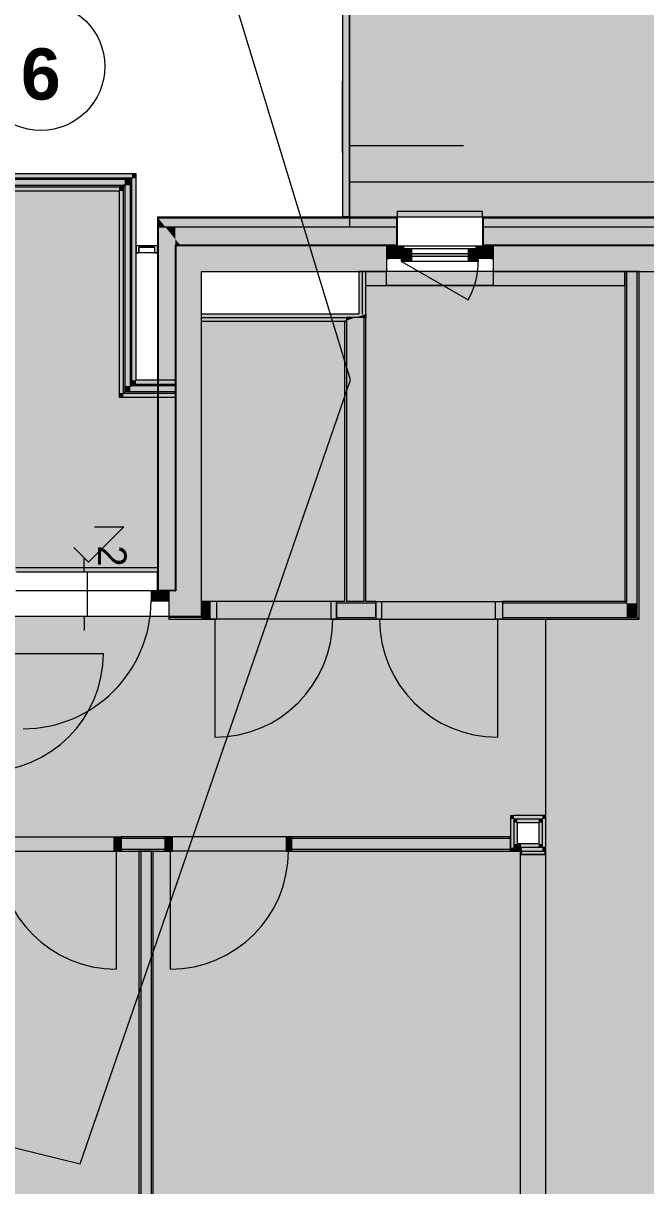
# Model space of a CAD drawing. Header units: metres. Extents: x -3.9 to 83, y -38 to 6.2.
# Drawn here: x 43.21 to 47.59, y -30.65 to -22.48 of the extents above; entities that cross this region are included whole.
import ezdxf

# ---------------------------------------------------------------- set-up
doc = ezdxf.new("R2010")
doc.units = ezdxf.units.M
doc.header["$MEASUREMENT"] = 0
doc.set_wipeout_variables(frame=1)
for name, pattern in [('Dampfsperre', [0.003, 0.0015, -0.0015]), ('Schnittlinie', [0.006, 0.003, -0.0015, 0, -0.0015]), ('Untersicht', [0.001, 0.0005, -0.0005]), ('Untersicht 1_1', [0.075, 0.025, -0.05]), ('Wipeout_Contour', [1, 0, -1])]:
    doc.linetypes.add(name, pattern=pattern)
for name, color, linetype in [('0._Erdgeschoß PP Icon_1_0', 7, 'Continuous'), ('0._Erdgeschoß PP Icon_1_110 Wand Aussen', 7, 'Continuous'), ('0._Erdgeschoß PP Icon_1_120 Wand Innen tragend', 7, 'Continuous'), ('0._Erdgeschoß PP Icon_1_130 Wand Innen', 7, 'Continuous'), ('0._Erdgeschoß PP Icon_1_135 Wand Vorsatzschale', 7, 'Continuous'), ('0._Erdgeschoß PP Icon_1_140 Geländer transparent', 7, 'Continuous'), ('0._Erdgeschoß PP Icon_1_165 Fassadengestaltung Bänder', 7, 'Continuous'), ('0._Erdgeschoß PP Icon_1_170 Schachtwände', 7, 'Continuous'), ('0._Erdgeschoß PP Icon_1_710 Gelände', 7, 'Continuous'), ('0._Erdgeschoß PP Icon_1_717 Außen Ausstattung', 7, 'Continuous'), ('0._Erdgeschoß PP Icon_1_810 Raum', 7, 'Continuous'), ('0._Erdgeschoß PP Icon_1_815 Raumbegrenzung', 7, 'Continuous'), ('0._Erdgeschoß PP Icon_1_905 VP Beschriftung Übersicht.Übersicht', 7, 'Continuous')]:
    doc.layers.add(name, color=color, linetype=linetype)
doc.styles.add('ERSTELLTER_STIL_11', font='arial.ttf')
doc.styles.add('ERSTELLTER_STIL_2', font='')
doc.styles.get('ERSTELLTER_STIL_2').set_extended_font_data('Eurostile')

msp = doc.modelspace()

# ---------------------------------------------------------------- wipeouts: each hides what was drawn before it
at = {"color": 254, "linetype": 'Wipeout_Contour', "lineweight": 0, "ltscale": 193.488375}
msp.add_wipeout([(28.2051, 3.5109), (28.2051, -37.8391), (52.5858, -37.8391), (52.5858, 3.5109)], dxfattribs=at).dxf.layer = '0._Erdgeschoß PP Icon_1_0'

# ---------------------------------------------------------------- next in the draw order: hatches: boundary and pattern name
at = {"layer": '0._Erdgeschoß PP Icon_1_110 Wand Aussen', "linetype": 'Continuous', "lineweight": 0, "true_color": 0x000000}
for points in [[(43.9734, -23.5404), (42.6634, -23.5404), (42.6634, -23.5704), (43.9734, -23.5704)], [(43.9234, -23.5804), (42.6634, -23.5804), (42.6634, -23.6204), (43.9234, -23.6204)], [(43.9234, -23.6204), (43.9634, -23.5804), (43.9234, -23.5804)], [(43.9234, -23.6204), (43.9634, -23.6204), (43.9634, -23.5804)], [(43.9734, -23.5704), (44.0034, -23.5404), (43.9734, -23.5404)], [(43.9734, -23.5704), (44.0034, -23.5704), (44.0034, -23.5404)], [(43.9734, -23.5704), (43.9734, -24.9904), (44.0034, -24.9904), (44.0034, -23.5704)], [(43.8834, -23.6304), (42.6634, -23.6304), (42.6634, -23.6604), (43.8834, -23.6604)], [(43.8834, -23.6604), (43.9134, -23.6304), (43.8834, -23.6304)], [(43.8834, -23.6604), (43.9134, -23.6604), (43.9134, -23.6304)], [(43.8834, -25.0804), (43.9134, -25.0804), (43.9134, -23.6604), (43.8834, -23.6604)], [(43.9234, -25.0304), (43.9634, -25.0304), (43.9634, -23.6204), (43.9234, -23.6204)], [(44.1534, -23.8504), (44.1575, -23.8504), (44.1534, -23.8454)], [(45.6184, -23.8454), (44.1534, -23.8454), (44.1575, -23.8504), (45.6184, -23.8504)], [(44.1584, -23.9154), (44.1584, -23.8515), (44.1534, -23.8504), (44.1534, -23.9154)], [(45.6184, -23.8504), (44.1575, -23.8504), (44.2105, -23.9154), (45.6184, -23.9154)], [(44.2105, -23.9154), (44.1584, -23.8515), (44.1584, -23.9154)], [(45.6184, -23.8504), (45.8334, -23.8504), (45.8334, -23.8454), (45.6184, -23.8454)], [(45.6184, -23.8504), (45.6184, -23.9154), (45.8334, -23.9154), (45.8334, -23.8504)], [(45.8334, -23.8454), (45.8334, -24.0454), (45.8384, -24.0454), (45.8384, -23.8454)], [(46.4434, -23.8454), (46.4384, -23.8454), (46.4384, -24.0454), (46.4434, -24.0454)], [(46.4434, -23.8454), (46.4434, -23.8504), (48.4334, -23.8504), (48.4334, -23.8454)], [(46.4434, -23.8504), (46.4434, -23.9154), (48.4334, -23.9154), (48.4334, -23.8504)], [(44.1584, -26.3404), (44.1584, -23.9154), (44.1534, -23.9154), (44.1534, -26.3404)], [(44.2784, -24.0404), (44.2784, -23.9986), (44.2105, -23.9154), (44.1584, -23.9154), (44.1584, -24.0404)], [(44.2784, -23.9154), (44.2105, -23.9154), (44.2784, -23.9986)], [(44.2784, -23.9986), (44.3125, -24.0404), (45.6184, -24.0404), (45.6184, -23.9154), (44.2784, -23.9154)], [(45.6184, -23.9154), (45.6184, -24.0404), (45.8334, -24.0404), (45.8334, -23.9154)], [(46.4434, -23.9154), (46.4434, -24.0404), (48.4334, -24.0404), (48.4334, -23.9154)], [(44.2834, -24.0404), (44.2834, -24.0047), (44.2784, -23.9986), (44.2784, -24.0404)], [(44.3125, -24.0404), (44.2834, -24.0047), (44.2834, -24.0404)], [(44.2784, -26.3454), (44.2784, -24.0404), (44.1584, -24.0404), (44.1584, -26.3454)], [(44.2834, -24.0454), (44.2834, -24.0404), (44.2784, -24.0404), (44.2784, -24.0454)], [(44.2834, -26.4654), (44.2834, -24.0454), (44.2784, -24.0454), (44.2784, -26.4654)], [(44.3166, -24.0454), (44.3125, -24.0404), (44.2834, -24.0404), (44.2834, -24.0454)], [(44.2834, -24.0454), (44.2834, -24.2254), (44.4634, -24.2254), (44.3166, -24.0454)], [(45.6184, -24.0404), (44.3125, -24.0404), (44.3166, -24.0454), (45.6184, -24.0454)], [(44.3166, -24.0454), (44.4634, -24.2254), (44.4634, -24.0454)], [(44.4634, -24.2254), (45.6184, -24.2254), (45.6184, -24.0454), (44.4634, -24.0454)], [(45.6184, -24.0454), (45.8334, -24.0454), (45.8334, -24.0404), (45.6184, -24.0404)], [(45.6184, -24.2254), (45.7634, -24.2254), (45.7634, -24.1354), (45.7634, -24.0454), (45.6184, -24.0454)], [(45.7834, -24.0454), (45.7634, -24.0454), (45.7634, -24.1354), (45.7834, -24.1354)], [(46.4434, -24.0454), (48.4334, -24.0454), (48.4334, -24.0404), (46.4434, -24.0404)], [(46.4934, -24.1354), (46.5134, -24.1354), (46.5134, -24.0454), (46.4934, -24.0454)], [(46.5134, -24.0454), (46.5134, -24.1354), (46.5134, -24.2254), (48.3634, -24.2254), (48.3634, -24.1354), (48.3634, -24.0454)], [(44.4634, -26.4704), (44.4634, -24.2254), (44.2834, -24.2254), (44.2834, -26.4704)], [(44.0034, -24.9904), (43.9734, -25.0204), (44.0034, -25.0204)], [(44.0034, -24.9904), (43.9734, -24.9904), (43.9734, -25.0204)], [(44.0034, -25.0204), (44.2834, -25.0204), (44.2834, -24.9904), (44.0034, -24.9904)], [(43.9134, -25.0804), (43.8834, -25.1104), (43.9134, -25.1104)], [(43.9134, -25.0804), (43.8834, -25.0804), (43.8834, -25.1104)], [(43.9134, -25.1104), (44.2834, -25.1104), (44.2834, -25.0804), (43.9134, -25.0804)], [(43.9634, -25.0304), (43.9234, -25.0704), (43.9634, -25.0704)], [(43.9634, -25.0304), (43.9234, -25.0304), (43.9234, -25.0704)], [(43.9634, -25.0704), (44.2834, -25.0704), (44.2834, -25.0304), (43.9634, -25.0304)], [(44.1584, -26.3404), (44.1534, -26.3404), (44.1584, -26.3454)], [(44.1584, -26.3404), (44.1534, -26.3404), (44.1534, -26.4704), (44.1584, -26.4704), (44.1584, -26.3454)], [(44.1584, -26.3454), (44.1584, -26.4654), (44.2784, -26.4654)], [(44.2784, -26.3454), (44.1584, -26.3454), (44.2784, -26.4654)], [(44.1584, -26.4654), (44.1584, -26.4704), (44.2334, -26.4704), (44.2784, -26.4704), (44.2784, -26.4654)], [(44.1834, -26.5404), (44.2334, -26.5404), (44.2334, -26.4704), (44.1834, -26.4704)], [(44.2334, -26.5404), (44.2334, -26.6504), (44.2834, -26.6504), (44.2834, -26.4704), (44.2334, -26.4704)], [(44.2784, -26.4654), (44.2784, -26.4704), (44.2834, -26.4704)], [(44.2834, -26.4654), (44.2784, -26.4654), (44.2834, -26.4704)], [(44.2834, -26.4704), (44.2834, -26.6504), (44.4634, -26.6504)], [(44.4634, -26.4704), (44.2834, -26.4704), (44.4634, -26.6504)]]:
    msp.add_hatch(color=18, dxfattribs=at).paths.add_polyline_path(points)
at = {"layer": '0._Erdgeschoß PP Icon_1_110 Wand Aussen', "linetype": 'Continuous', "lineweight": 0, "true_color": 0xffffff}
for points in [[(43.9634, -23.5704), (42.6634, -23.5704), (42.6634, -23.5804), (43.9634, -23.5804)], [(43.9634, -23.5804), (43.9734, -23.5704), (43.9634, -23.5704)], [(43.9634, -23.5804), (43.9734, -23.5804), (43.9734, -23.5704)], [(43.9634, -23.5804), (43.9634, -25.0204), (43.9734, -25.0204), (43.9734, -23.5804)], [(43.9134, -23.6204), (42.6634, -23.6204), (42.6634, -23.6304), (43.9134, -23.6304)], [(43.9134, -23.6304), (43.9234, -23.6204), (43.9134, -23.6204)], [(43.9134, -23.6304), (43.9234, -23.6304), (43.9234, -23.6204)], [(43.9134, -25.0704), (43.9234, -25.0704), (43.9234, -23.6304), (43.9134, -23.6304)], [(45.7834, -24.0454), (45.7834, -24.1354), (45.8684, -24.1354), (45.8684, -24.0654), (45.8834, -24.0654), (45.8834, -24.0454)], [(45.9384, -24.0654), (45.8684, -24.0654), (45.8684, -24.1554), (45.9384, -24.1554)], [(46.3384, -24.1204), (46.3384, -24.1004), (45.9384, -24.1004), (45.9384, -24.1204)], [(46.4084, -24.0654), (46.3384, -24.0654), (46.3384, -24.1554), (46.4084, -24.1554)], [(46.4934, -24.1354), (46.4934, -24.0454), (46.3934, -24.0454), (46.3934, -24.0654), (46.4084, -24.0654), (46.4084, -24.1354)], [(43.9234, -25.0704), (43.9134, -25.0804), (43.9234, -25.0804)], [(43.9234, -25.0704), (43.9134, -25.0704), (43.9134, -25.0804)], [(43.9234, -25.0804), (44.2834, -25.0804), (44.2834, -25.0704), (43.9234, -25.0704)], [(43.9734, -25.0204), (43.9634, -25.0304), (43.9734, -25.0304)], [(43.9734, -25.0204), (43.9634, -25.0204), (43.9634, -25.0304)], [(43.9734, -25.0304), (44.2834, -25.0304), (44.2834, -25.0204), (43.9734, -25.0204)], [(44.1834, -26.4704), (44.1084, -26.4704), (44.1084, -26.5404), (44.1834, -26.5404)]]:
    msp.add_hatch(color=7, dxfattribs=at).paths.add_polyline_path(points)
at = {"layer": '0._Erdgeschoß PP Icon_1_120 Wand Innen tragend', "linetype": 'Continuous', "lineweight": 0, "true_color": 0x000000}
msp.add_hatch(color=18, dxfattribs=at).paths.add_polyline_path([(46.8834, -32.3504), (46.8834, -28.3254), (46.7034, -28.3254), (46.7034, -32.3504)])
at = {"layer": '0._Erdgeschoß PP Icon_1_130 Wand Innen', "linetype": 'Continuous', "lineweight": 0, "true_color": 0x000000}
for points in [[(47.4509, -26.5454), (47.4509, -24.2254), (47.4384, -24.2254), (47.4384, -26.5454)], [(47.5259, -26.5579), (47.5259, -24.2254), (47.4509, -24.2254), (47.4509, -26.5579)], [(47.5384, -26.6579), (47.5384, -24.2254), (47.5259, -24.2254), (47.5259, -26.6547), (47.5284, -26.6579)], [(45.4684, -24.5754), (45.4684, -26.5454), (45.4809, -26.5454), (45.4809, -24.5754)], [(45.4809, -24.5712), (45.5434, -24.5504), (45.4809, -24.5504)], [(45.5434, -24.5504), (45.4809, -24.5712), (45.4809, -26.5454), (45.6059, -26.5454), (45.6059, -24.5504)], [(45.6059, -24.5504), (45.6059, -26.5454), (45.6184, -26.5454), (45.6184, -24.5504)], [(44.4634, -26.5454), (44.4634, -26.5579), (44.5209, -26.5579), (44.5209, -26.5454)], [(44.4634, -26.5579), (44.4634, -26.6579), (44.5209, -26.6579), (44.5209, -26.5579)], [(45.4109, -26.5454), (45.4109, -26.5579), (45.6884, -26.5579), (45.6884, -26.5454)], [(45.4109, -26.6579), (45.6884, -26.6579), (45.6884, -26.5579), (45.4109, -26.5579)], [(46.5784, -26.5579), (47.4384, -26.5579), (47.4384, -26.5454), (46.5784, -26.5454)], [(46.5784, -26.6579), (47.4509, -26.6579), (47.4509, -26.561), (47.4484, -26.5579), (46.5784, -26.5579)], [(47.4384, -26.5454), (47.4484, -26.5579), (47.4509, -26.5579), (47.4509, -26.5454)], [(47.4484, -26.5579), (47.4384, -26.5454), (47.4384, -26.5579)], [(47.4509, -26.5579), (47.4509, -26.561), (47.5259, -26.6547), (47.5259, -26.5579)], [(47.5259, -26.6547), (47.4509, -26.561), (47.4509, -26.6579), (47.5259, -26.6579)], [(44.2334, -26.6704), (44.4634, -26.6704), (44.4634, -26.6579), (44.2334, -26.6579)], [(44.4634, -26.6579), (44.4634, -26.6704), (44.5209, -26.6704), (44.5209, -26.6579)], [(45.4109, -26.6579), (45.4109, -26.6704), (45.6884, -26.6704), (45.6884, -26.6579)], [(46.5784, -26.6579), (46.5784, -26.6704), (47.5259, -26.6704), (47.5259, -26.6579)], [(47.5284, -26.6579), (47.5259, -26.6704), (47.5384, -26.6704)], [(47.5384, -26.6579), (47.5284, -26.6579), (47.5384, -26.6704)], [(43.8984, -28.2129), (44.2084, -28.2129), (44.2084, -28.2004), (43.8984, -28.2004)], [(43.8984, -28.2129), (43.8984, -28.2879), (44.2084, -28.2879), (44.2084, -28.2129)], [(45.0984, -28.2004), (45.0984, -28.2129), (46.6334, -28.2129), (46.6334, -28.2004)], [(45.0984, -28.2879), (46.6334, -28.2879), (46.6334, -28.2129), (45.0984, -28.2129)], [(43.8984, -28.2879), (43.8984, -28.3004), (44.2084, -28.3004), (44.2084, -28.2879)], [(44.0234, -28.3004), (44.0234, -32.3504), (44.0359, -32.3504), (44.0359, -28.3004)], [(44.1109, -32.3504), (44.1109, -28.3004), (44.0359, -28.3004), (44.0359, -32.3504)], [(44.1234, -32.3504), (44.1234, -28.3004), (44.1109, -28.3004), (44.1109, -32.3504)], [(45.0984, -28.2879), (45.0984, -28.3004), (46.6334, -28.3004), (46.6334, -28.2879)]]:
    msp.add_hatch(color=18, dxfattribs=at).paths.add_polyline_path(points)
at = {"layer": '0._Erdgeschoß PP Icon_1_130 Wand Innen', "linetype": 'Continuous', "lineweight": 13, "true_color": 0xf9f8f6}
for points in [[(44.5209, -26.5454), (44.5209, -26.6704), (45.4109, -26.6704), (45.4109, -26.5454)], [(46.5784, -26.5454), (45.6884, -26.5454), (45.6884, -26.6704), (46.5784, -26.6704)], [(43.8984, -28.3004), (43.8984, -28.2004), (43.0084, -28.2004), (43.0084, -28.3004)], [(44.2084, -28.3004), (45.0984, -28.3004), (45.0984, -28.2004), (44.2084, -28.2004)]]:
    msp.add_hatch(color=7, dxfattribs=at).paths.add_polyline_path(points)
at = {"layer": '0._Erdgeschoß PP Icon_1_130 Wand Innen', "linetype": 'Continuous', "lineweight": 0, "true_color": 0xffffff}
for points in [[(44.5209, -26.6704), (44.5709, -26.6704), (44.5709, -26.5454), (44.5209, -26.5454)], [(45.4109, -26.5454), (45.3709, -26.5454), (45.3709, -26.6704), (45.4109, -26.6704)], [(45.6884, -26.5454), (45.6884, -26.6704), (45.7284, -26.6704), (45.7284, -26.5454)], [(46.5784, -26.6704), (46.5784, -26.5454), (46.5284, -26.5454), (46.5284, -26.6704)], [(44.4634, -26.6504), (44.2334, -26.6504), (44.2334, -26.6579), (44.4634, -26.6579)], [(43.8984, -28.3004), (43.8984, -28.2004), (43.8484, -28.2004), (43.8484, -28.3004)], [(44.2084, -28.3004), (44.2584, -28.3004), (44.2584, -28.2004), (44.2084, -28.2004)], [(45.0984, -28.2004), (45.0584, -28.2004), (45.0584, -28.3004), (45.0984, -28.3004)]]:
    msp.add_hatch(color=7, dxfattribs=at).paths.add_polyline_path(points)
at = {"layer": '0._Erdgeschoß PP Icon_1_135 Wand Vorsatzschale', "linetype": 'Continuous', "lineweight": 0, "true_color": 0x000000}
for points in [[(46.5134, -24.2254), (45.6184, -24.2254), (45.6184, -24.2629), (46.5134, -24.2629)], [(45.6184, -24.3129), (46.5134, -24.3129), (46.5134, -24.2629), (45.6184, -24.2629)], [(47.4384, -24.2254), (46.5134, -24.2254), (46.5134, -24.2629), (47.4384, -24.2629)], [(46.5134, -24.3129), (47.4384, -24.3129), (47.4384, -24.2629), (46.5134, -24.2629)], [(45.6184, -24.3254), (46.5134, -24.3254), (46.5134, -24.3129), (45.6184, -24.3129)], [(46.5134, -24.3254), (47.4384, -24.3254), (47.4384, -24.3129), (46.5134, -24.3129)]]:
    msp.add_hatch(color=18, dxfattribs=at).paths.add_polyline_path(points)
at = {"layer": '0._Erdgeschoß PP Icon_1_140 Geländer transparent', "linetype": 'Continuous', "lineweight": 0, "true_color": 0x000000}
msp.add_hatch(color=18, dxfattribs=at).paths.add_polyline_path([(45.4534, -21.8454), (45.4534, -23.8404), (45.5034, -23.8404), (45.5034, -21.8454)])
at = {"layer": '0._Erdgeschoß PP Icon_1_170 Schachtwände', "linetype": 'Continuous', "lineweight": 0, "true_color": 0x000000}
for points in [[(45.5934, -24.5254), (45.5934, -24.2254), (45.5684, -24.2254), (45.5684, -24.5254)], [(45.6184, -24.5254), (45.6184, -24.2254), (45.5934, -24.2254), (45.5934, -24.5254)], [(44.4634, -24.5504), (45.5434, -24.5504), (45.6184, -24.5254), (44.4634, -24.5254)], [(45.4809, -24.5504), (44.4634, -24.5504), (44.4634, -24.5754), (45.4684, -24.5754), (45.4809, -24.5712)], [(45.4809, -24.5712), (45.4684, -24.5754), (45.4809, -24.5754)], [(45.6059, -24.5504), (45.6059, -24.5295), (45.5434, -24.5504)], [(45.6059, -24.5295), (45.6059, -24.5504), (45.6184, -24.5504), (45.6184, -24.5254)], [(46.6584, -28.0504), (46.6334, -28.0504), (46.6584, -28.0754)], [(46.6584, -28.0754), (46.6334, -28.0504), (46.6334, -28.0754)], [(46.6334, -28.0754), (46.6334, -28.2754), (46.6584, -28.2754), (46.6584, -28.0754)], [(46.6584, -28.0754), (46.8584, -28.0754), (46.8584, -28.0504), (46.6584, -28.0504)], [(46.6834, -28.0754), (46.6584, -28.0754), (46.6834, -28.1004)], [(46.6834, -28.1004), (46.6584, -28.0754), (46.6584, -28.1004)], [(46.6834, -28.2504), (46.6834, -28.1004), (46.6584, -28.1004), (46.6584, -28.2504)], [(46.6834, -28.1004), (46.8334, -28.1004), (46.8334, -28.0754), (46.6834, -28.0754)], [(46.8334, -28.1004), (46.8584, -28.0754), (46.8334, -28.0754)], [(46.8334, -28.1004), (46.8584, -28.1004), (46.8584, -28.0754)], [(46.8334, -28.1004), (46.8334, -28.2504), (46.8584, -28.2504), (46.8584, -28.1004)], [(46.8584, -28.0504), (46.8584, -28.0754), (46.8834, -28.0504)], [(46.8584, -28.0754), (46.8834, -28.0754), (46.8834, -28.0504)], [(46.8584, -28.0754), (46.8584, -28.2754), (46.8834, -28.2754), (46.8834, -28.0754)], [(46.6834, -28.2504), (46.6584, -28.2754), (46.6834, -28.2754)], [(46.6584, -28.2504), (46.6584, -28.2754), (46.6834, -28.2504)], [(46.6834, -28.2754), (46.7034, -28.2754), (46.7034, -28.2504), (46.6834, -28.2504)], [(46.8334, -28.2504), (46.7034, -28.2504), (46.7034, -28.2754), (46.8334, -28.2754)], [(46.8334, -28.2504), (46.8334, -28.2754), (46.8584, -28.2754)], [(46.8334, -28.2504), (46.8584, -28.2754), (46.8584, -28.2504)], [(46.6584, -28.2754), (46.6334, -28.3004), (46.6584, -28.3004)], [(46.6584, -28.2754), (46.6334, -28.2754), (46.6334, -28.3004)], [(46.6584, -28.3004), (46.7034, -28.3004), (46.7034, -28.2754), (46.6584, -28.2754)], [(46.8584, -28.2754), (46.7034, -28.2754), (46.7034, -28.3004), (46.8584, -28.3004)], [(46.7084, -28.3004), (46.8784, -28.3004), (46.8784, -28.2754), (46.7084, -28.2754)], [(46.7084, -28.3254), (46.8784, -28.3254), (46.8784, -28.3004), (46.7084, -28.3004)], [(46.8584, -28.2754), (46.8584, -28.3004), (46.8834, -28.3004)], [(46.8834, -28.2754), (46.8584, -28.2754), (46.8834, -28.3004)]]:
    msp.add_hatch(color=18, dxfattribs=at).paths.add_polyline_path(points)
at = {"layer": '0._Erdgeschoß PP Icon_1_810 Raum', "linetype": 'Continuous', "lineweight": 0, "true_color": 0x6c6c64}
msp.add_hatch(color=251, dxfattribs=at).paths.add_polyline_path([(47.3284, -17.6204), (46.9484, -17.6204), (46.9484, -19.1904), (45.5034, -19.1904), (45.5034, -23.8454), (50.6614, -23.8454), (50.6897, -17.2254), (47.3284, -17.2254)])
at = {"layer": '0._Erdgeschoß PP Icon_1_810 Raum', "linetype": 'Continuous', "lineweight": 0, "true_color": 0x191919}
msp.add_hatch(color=250, dxfattribs=at).paths.add_polyline_path([(44.1534, -26.3404), (44.1534, -25.1104), (43.8834, -25.1104), (43.8834, -23.6604), (42.6634, -23.6604), (42.6634, -25.0704), (42.1634, -25.0704), (42.1634, -24.9104), (39.1134, -24.9104), (39.1134, -25.0704), (38.6134, -25.0704), (38.6134, -23.6604), (37.2534, -23.6604), (37.2534, -23.8454), (37.2534, -26.3404), (39.6934, -26.3404), (39.8734, -26.3404), (39.8734, -26.4304), (41.4934, -26.4304), (41.4934, -26.3404), (41.6734, -26.3404), (41.8534, -26.3404), (41.8534, -26.1804), (42.7634, -26.1804), (42.7634, -26.3404)])
at = {"layer": '0._Erdgeschoß PP Icon_1_810 Raum', "linetype": 'Continuous', "lineweight": 13, "true_color": 0xf9f8f6}
for points in [[(50.3649, -32.3504), (50.3997, -24.2254), (47.5384, -24.2254), (47.5384, -26.6654), (46.8834, -26.6654), (46.8834, -28.0504), (46.8834, -28.2504), (46.8834, -32.3504)], [(45.6184, -24.5254), (45.6184, -26.5454), (47.4384, -26.5454), (47.4384, -24.3254), (46.5134, -24.3254), (45.6184, -24.3254)], [(45.4684, -26.5454), (45.4684, -24.5754), (44.4634, -24.5754), (44.4634, -26.5454)], [(42.9234, -26.8504), (42.9234, -28.2004), (46.6334, -28.2004), (46.6334, -28.0504), (46.8834, -28.0504), (46.8834, -26.6704), (44.4634, -26.6704), (44.2384, -26.6704), (44.2384, -26.6504), (43.0984, -26.6504), (43.0984, -26.6704), (42.9234, -26.6704)], [(41.4234, -28.6204), (41.4234, -33.2504), (44.0234, -33.2504), (44.0234, -32.3504), (44.0234, -28.3004), (42.9434, -28.3004), (42.9434, -28.6004), (42.9434, -28.6204)], [(44.1234, -28.3004), (44.1234, -32.3504), (46.7034, -32.3504), (46.7034, -28.3004), (46.6834, -28.3004)]]:
    msp.add_hatch(color=7, dxfattribs=at).paths.add_polyline_path(points)
at = {"layer": '0._Erdgeschoß PP Icon_1_905 VP Beschriftung Übersicht.Übersicht', "linetype": 'Continuous', "lineweight": 0, "true_color": 0xbebebe}
msp.add_hatch(color=9, dxfattribs=at).paths.add_polyline_path([(45.5034, -19.1404), (45.4534, -19.1404), (45.4534, -23.8454), (45.5034, -23.8454), (45.5034, -19.178), (46.8984, -19.178), (46.8984, -19.1404)])
at = {"layer": '0._Erdgeschoß PP Icon_1_905 VP Beschriftung Übersicht.Übersicht', "linetype": 'Continuous', "lineweight": 13}
msp.add_hatch(color=8, dxfattribs=at).paths.add_polyline_path([(45.5034, -23.5954), (45.5034, -23.8454), (50.2829, -23.8454), (50.2829, -23.5954)])
at = {"layer": '0._Erdgeschoß PP Icon_1_905 VP Beschriftung Übersicht.Übersicht', "linetype": 'Continuous', "lineweight": 0, "true_color": 0x000000}
msp.add_hatch(color=18, dxfattribs=at).paths.add_polyline_path([(43.9181, -26.0204), (43.4181, -26.0204), (43.6681, -26.2704)])

# ---------------------------------------------------------------- next in the draw order: linework, layer by layer
at = {"layer": '0._Erdgeschoß PP Icon_1_110 Wand Aussen', "color": 7, "linetype": 'Continuous', "lineweight": 18, "ltscale": 1000}
for p, q in [((43.9634, -23.5704), (42.6634, -23.5704)), ((43.9234, -23.5804), (42.6634, -23.5804)), ((43.9634, -23.5804), (43.9234, -23.5804)), ((43.9634, -23.5804), (43.9234, -23.5804)), ((43.9734, -23.5704), (43.9634, -23.5704)), ((43.9734, -23.5704), (43.9634, -23.5704)), ((43.9634, -23.6204), (43.9634, -23.5804)), ((43.9734, -23.5804), (43.9734, -23.5704)), ((43.9734, -25.0204), (43.9734, -23.5804)), ((42.6634, -23.6204), (43.9134, -23.6204)), ((42.6634, -23.6304), (43.8834, -23.6304)), ((43.9134, -23.6304), (43.8834, -23.6304)), ((43.9134, -23.6304), (43.8834, -23.6304)), ((43.9234, -23.6204), (43.9134, -23.6204)), ((43.9234, -23.6204), (43.9134, -23.6204)), ((43.9134, -23.6304), (43.9134, -25.0704)), ((43.9234, -23.6204), (43.9234, -25.0304)), ((43.9634, -25.0304), (43.9634, -23.6204)), ((44.3166, -24.0454), (44.2834, -24.0454)), ((44.2834, -24.0454), (44.2834, -24.2254)), ((44.3166, -24.0454), (44.2834, -24.0454)), ((44.4634, -24.0454), (44.3166, -24.0454)), ((44.4634, -24.0454), (44.3166, -24.0454)), ((45.6184, -24.0454), (44.4634, -24.0454)), ((45.7634, -24.0454), (45.6184, -24.0454)), ((45.7634, -24.0454), (45.7634, -24.1354)), ((45.7634, -24.0454), (45.7634, -24.1354)), ((45.7634, -24.0454), (45.7634, -24.1354)), ((46.5134, -24.0454), (46.4434, -24.0454)), ((46.5134, -24.0454), (46.4434, -24.0454)), ((46.5134, -24.0454), (46.4434, -24.0454)), ((48.3634, -24.0454), (46.5134, -24.0454)), ((46.5134, -24.0454), (46.5134, -24.1354)), ((46.5134, -24.0454), (46.5134, -24.1354)), ((46.5134, -24.0454), (46.5134, -24.1354)), ((45.7634, -24.1354), (45.7634, -24.2254)), ((45.7634, -24.1354), (45.7634, -24.2254)), ((46.5134, -24.1354), (46.5134, -24.2254)), ((46.5134, -24.1354), (46.5134, -24.2254)), ((44.2834, -24.2254), (44.2834, -26.4704)), ((43.9134, -25.0704), (43.9134, -25.0804)), ((43.9134, -25.0804), (43.9234, -25.0804)), ((43.9134, -25.0804), (43.9234, -25.0804)), ((43.9234, -25.0304), (43.9234, -25.0704)), ((43.9234, -25.0704), (43.9634, -25.0704)), ((43.9234, -25.0704), (43.9634, -25.0704)), ((43.9234, -25.0804), (44.2834, -25.0804)), ((43.9634, -25.0304), (43.9734, -25.0304)), ((43.9634, -25.0304), (43.9734, -25.0304)), ((43.9634, -25.0704), (44.2834, -25.0704)), ((43.9734, -25.0204), (44.0034, -25.0204)), ((43.9734, -25.0204), (44.0034, -25.0204)), ((44.2834, -25.0304), (43.9734, -25.0304)), ((44.2834, -25.0204), (44.0034, -25.0204)), ((44.1584, -26.4704), (43.1584, -26.4704)), ((44.2784, -26.4704), (44.2334, -26.4704)), ((44.2334, -26.4704), (44.2334, -26.5404)), ((44.2334, -26.4704), (44.2334, -26.5404)), ((44.2334, -26.4704), (44.2334, -26.5404)), ((44.2784, -26.4704), (44.2834, -26.4704)), ((44.2784, -26.4704), (44.2834, -26.4704)), ((44.2334, -26.5404), (44.2334, -26.6504)), ((44.2334, -26.5404), (44.2334, -26.6504))]:
    msp.add_line(p, q, dxfattribs=at)
at = {"layer": '0._Erdgeschoß PP Icon_1_110 Wand Aussen', "color": 7, "linetype": 'Continuous', "lineweight": 13, "ltscale": 1000}
for p, q in [((44.1575, -23.8504), (44.1534, -23.8504)), ((45.6184, -23.8504), (44.1575, -23.8504)), ((45.8334, -23.8504), (45.6184, -23.8504)), ((45.8334, -23.8454), (45.8384, -23.8454)), ((45.8334, -23.8504), (45.8334, -24.0454)), ((46.4384, -23.8054), (45.8384, -23.8054)), ((45.8384, -23.8054), (45.8384, -23.8454)), ((45.8384, -23.8454), (45.8384, -23.8504)), ((45.8384, -23.8454), (45.8384, -23.8504)), ((45.8384, -23.8504), (45.8384, -23.9154)), ((45.8384, -23.8504), (45.8384, -23.9154)), ((46.4384, -23.8454), (46.4384, -23.8054)), ((46.4384, -23.8454), (46.4384, -23.8504)), ((46.4434, -23.8454), (46.4384, -23.8454)), ((46.4384, -23.8454), (46.4384, -23.8504)), ((46.4384, -23.8504), (46.4384, -23.9154)), ((46.4384, -23.8504), (46.4384, -23.9154)), ((48.4334, -23.8504), (46.4434, -23.8504)), ((46.4434, -23.8504), (46.4434, -24.0454)), ((44.1584, -23.9154), (44.1584, -24.0404)), ((44.1584, -23.9154), (44.1584, -24.0404)), ((45.8384, -23.9154), (45.8384, -24.0404)), ((45.8384, -23.9154), (45.8384, -24.0404)), ((46.4384, -23.9154), (46.4384, -24.0404)), ((46.4384, -23.9154), (46.4384, -24.0404)), ((44.1584, -24.0404), (44.1584, -26.3454)), ((44.2834, -24.0404), (44.2784, -24.0404)), ((44.2784, -24.0404), (44.2784, -24.0454)), ((44.2834, -24.0404), (44.2784, -24.0404)), ((44.2784, -24.0454), (44.2784, -26.4654)), ((44.3125, -24.0404), (44.2834, -24.0404)), ((45.6184, -24.0404), (44.3125, -24.0404)), ((45.8334, -24.0404), (45.6184, -24.0404)), ((45.8334, -24.0454), (45.7634, -24.0454)), ((45.8334, -24.0454), (45.7634, -24.0454)), ((45.8334, -24.0454), (45.7634, -24.0454)), ((45.7834, -24.0454), (45.8834, -24.0454)), ((45.7834, -24.1354), (45.7834, -24.0454)), ((45.8334, -24.0454), (45.8384, -24.0454)), ((45.8334, -24.0454), (45.8384, -24.0454)), ((45.8334, -24.0454), (45.8384, -24.0454)), ((45.8384, -24.0404), (45.8384, -24.0454)), ((45.8384, -24.0404), (45.8384, -24.0454)), ((45.8834, -24.0654), (45.8684, -24.0654)), ((45.8684, -24.0654), (45.8684, -24.1354)), ((45.8684, -24.1554), (45.8684, -24.0654)), ((45.8684, -24.0654), (45.9384, -24.0654)), ((45.8834, -24.0454), (46.3934, -24.0454)), ((45.8834, -24.0454), (45.8834, -24.0654)), ((45.9384, -24.0654), (46.3384, -24.0654)), ((45.9384, -24.0654), (45.9384, -24.1554)), ((45.9384, -24.1004), (46.3384, -24.1004)), ((46.3384, -24.1554), (46.3384, -24.0654)), ((46.3384, -24.0654), (46.4084, -24.0654)), ((46.3934, -24.0654), (46.3934, -24.0454)), ((46.3934, -24.0454), (46.4934, -24.0454)), ((46.4084, -24.0654), (46.3934, -24.0654)), ((46.4084, -24.1354), (46.4084, -24.0654)), ((46.4084, -24.0654), (46.4084, -24.1554)), ((46.4384, -24.0404), (46.4384, -24.0454)), ((46.4384, -24.0404), (46.4384, -24.0454)), ((46.4434, -24.0454), (46.4384, -24.0454)), ((46.4434, -24.0454), (46.4384, -24.0454)), ((46.4434, -24.0454), (46.4384, -24.0454)), ((48.4334, -24.0404), (46.4434, -24.0404)), ((46.4934, -24.0454), (46.4934, -24.1354)), ((45.8684, -24.1354), (45.7834, -24.1354)), ((45.9384, -24.1554), (45.8684, -24.1554)), ((46.3384, -24.1204), (45.9384, -24.1204)), ((46.3384, -24.1554), (45.9384, -24.1554)), ((46.4084, -24.1554), (46.3384, -24.1554)), ((46.4934, -24.1354), (46.4084, -24.1354)), ((45.7634, -24.3254), (45.7634, -24.2254)), ((46.5134, -24.2254), (46.5134, -24.3254)), ((46.5134, -24.3254), (45.7634, -24.3254)), ((44.1584, -26.3104), (43.1584, -26.3104)), ((43.6384, -26.3404), (43.6384, -26.2404)), ((44.1584, -26.3404), (44.1584, -26.3104)), ((43.6584, -26.3404), (43.6384, -26.3404)), ((43.6584, -26.3404), (43.6584, -26.6504)), ((44.1534, -26.4704), (44.1534, -26.3404)), ((44.1584, -26.3404), (44.1534, -26.3404)), ((44.1584, -26.3404), (44.1534, -26.3404)), ((44.1534, -26.4704), (44.1534, -26.3404)), ((44.1584, -26.3454), (44.1584, -26.4704)), ((44.1584, -26.4704), (44.1534, -26.4704)), ((44.1584, -26.4654), (44.2784, -26.4654)), ((44.1584, -26.4654), (44.2784, -26.4654)), ((44.1584, -26.4704), (44.2334, -26.4704)), ((44.1584, -26.4704), (44.2334, -26.4704)), ((44.1584, -26.4704), (44.2334, -26.4704)), ((44.1834, -26.5404), (44.2334, -26.4704)), ((44.2334, -26.5404), (44.1834, -26.4704)), ((43.6584, -26.6504), (43.6384, -26.6504)), ((43.6384, -26.6504), (43.6384, -26.7504))]:
    msp.add_line(p, q, dxfattribs=at)
at = {"layer": '0._Erdgeschoß PP Icon_1_110 Wand Aussen', "color": 7, "linetype": 'Continuous', "lineweight": 0, "ltscale": 1000}
for p, q in [((44.1584, -23.9154), (44.1534, -23.9154)), ((44.1584, -23.9154), (44.1534, -23.9154)), ((44.2105, -23.9154), (44.1584, -23.9154)), ((44.2784, -23.9154), (44.2105, -23.9154)), ((45.6184, -23.9154), (44.2784, -23.9154)), ((45.8334, -23.9154), (45.6184, -23.9154)), ((48.4334, -23.9154), (46.4434, -23.9154))]:
    msp.add_line(p, q, dxfattribs=at)
at = {"layer": '0._Erdgeschoß PP Icon_1_110 Wand Aussen', "color": 8, "linetype": 'Continuous', "lineweight": 0, "ltscale": 1000}
msp.add_line((45.8684, -24.1554), (46.336, -24.4254), dxfattribs=at)
at = {"layer": '0._Erdgeschoß PP Icon_1_110 Wand Aussen', "color": 7, "linetype": 'Untersicht 1_1', "lineweight": 13, "ltscale": 1000}
for p, q in [((44.1534, -26.3404), (43.1634, -26.3404)), ((44.2334, -26.6504), (43.0834, -26.6504))]:
    msp.add_line(p, q, dxfattribs=at)
at = {"layer": '0._Erdgeschoß PP Icon_1_110 Wand Aussen', "color": 8, "linetype": 'Continuous', "lineweight": 13, "ltscale": 1000}
for p, q in [((44.1834, -26.4704), (44.1084, -26.4704)), ((44.1084, -26.4704), (44.1084, -26.5404)), ((44.1834, -26.5404), (44.1834, -26.4704)), ((44.1084, -26.5404), (44.1834, -26.5404))]:
    msp.add_line(p, q, dxfattribs=at)
at = {"layer": '0._Erdgeschoß PP Icon_1_110 Wand Aussen', "color": 7, "linetype": 'Continuous', "lineweight": 18, "ltscale": 1000, "flags": 128}
for points in [[(43.9734, -23.5404), (42.6634, -23.5404)], [(44.0034, -23.5404), (43.9734, -23.5404)], [(44.0034, -24.9904), (44.0034, -23.5404)], [(42.6634, -23.6604), (43.8834, -23.6604)], [(43.8834, -23.6604), (43.8834, -25.1104)], [(44.4634, -26.6504), (44.4634, -24.2254)], [(44.4634, -24.2254), (45.6184, -24.2254)], [(45.6184, -24.2254), (45.7634, -24.2254)], [(46.5134, -24.2254), (48.3634, -24.2254)], [(44.2834, -24.9904), (44.0034, -24.9904)], [(44.2834, -24.9904), (44.2834, -25.0204)], [(44.2834, -25.0204), (44.2834, -25.0304)], [(44.2834, -25.0304), (44.2834, -25.0704)], [(44.2834, -25.0704), (44.2834, -25.0804)], [(44.2834, -25.0804), (44.2834, -25.1104)], [(43.8834, -25.1104), (43.9134, -25.1104)], [(43.9134, -25.1104), (44.2834, -25.1104)], [(44.2334, -26.6504), (44.2834, -26.6504)], [(44.4634, -26.6504), (44.2834, -26.6504)]]:
    msp.add_lwpolyline(points, dxfattribs=at)
at = {"layer": '0._Erdgeschoß PP Icon_1_110 Wand Aussen', "color": 7, "linetype": 'Continuous', "lineweight": 13, "ltscale": 1000, "flags": 128}
for points in [[(44.1534, -23.8454), (44.1534, -23.8504)], [(45.6184, -23.8454), (44.1534, -23.8454)], [(44.1534, -23.8504), (44.1534, -23.9154)], [(45.8334, -23.8454), (45.6184, -23.8454)], [(48.4334, -23.8454), (46.4434, -23.8454)], [(44.1534, -23.9154), (44.1534, -26.3404)]]:
    msp.add_lwpolyline(points, dxfattribs=at)
for points in [[(45.7834, -24.0454), (45.7634, -24.0454), (45.7634, -24.1354), (45.7834, -24.1354)], [(46.4934, -24.1354), (46.5134, -24.1354), (46.5134, -24.0454), (46.4934, -24.0454)], [(44.1834, -26.5404), (44.2334, -26.5404), (44.2334, -26.4704), (44.1834, -26.4704)]]:
    msp.add_lwpolyline(points, close=True, dxfattribs=at)
at = {"layer": '0._Erdgeschoß PP Icon_1_110 Wand Aussen', "color": 8, "linetype": 'Continuous', "lineweight": 0, "ltscale": 1000}
for centre, radius, start in [((45.8684, -24.1554), 0.54, 330), ((43.2084, -26.5404), 0.9, 270)]:
    msp.add_arc(centre, radius, start, 0, dxfattribs=at)
at = {"layer": '0._Erdgeschoß PP Icon_1_120 Wand Innen tragend', "color": 7, "linetype": 'Continuous', "lineweight": 18, "ltscale": 1000, "flags": 128}
for points in [[(46.8834, -28.3254), (46.7034, -28.3254)], [(46.7034, -28.3254), (46.7034, -32.3504)], [(46.8834, -32.3504), (46.8834, -28.3254)]]:
    msp.add_lwpolyline(points, dxfattribs=at)
at = {"layer": '0._Erdgeschoß PP Icon_1_130 Wand Innen', "color": 7, "linetype": 'Continuous', "lineweight": 18, "ltscale": 1000}
for p, q in [((47.4509, -24.2254), (47.4509, -26.5454)), ((47.5259, -26.5579), (47.5259, -24.2254)), ((45.4809, -24.5754), (45.4684, -24.5754)), ((45.4809, -24.5754), (45.4684, -24.5754)), ((45.4809, -24.5754), (45.4809, -24.5712)), ((45.4809, -24.5754), (45.4809, -24.5712)), ((45.4809, -24.5754), (45.4809, -26.5454)), ((45.6059, -24.5504), (45.5434, -24.5504)), ((45.6059, -24.5504), (45.5434, -24.5504)), ((45.6059, -24.5504), (45.6184, -24.5504)), ((45.6059, -26.5454), (45.6059, -24.5504)), ((45.6059, -24.5504), (45.6184, -24.5504)), ((44.5209, -26.5579), (44.4634, -26.5579)), ((44.5209, -26.5454), (44.5209, -26.5579)), ((44.5209, -26.5454), (44.5209, -26.5579)), ((44.5209, -26.5454), (44.5209, -26.5579)), ((44.5209, -26.5579), (44.5209, -26.6579)), ((44.5209, -26.5579), (44.5209, -26.6579)), ((44.5209, -26.5579), (44.5209, -26.6579)), ((45.4109, -26.5454), (45.4109, -26.5579)), ((45.4109, -26.5454), (45.4109, -26.5579)), ((45.4109, -26.5454), (45.4109, -26.5579)), ((45.6884, -26.5579), (45.4109, -26.5579)), ((45.4109, -26.5579), (45.4109, -26.6579)), ((45.4109, -26.5579), (45.4109, -26.6579)), ((45.4109, -26.5579), (45.4109, -26.6579)), ((45.6884, -26.5454), (45.6884, -26.5579)), ((45.6884, -26.5454), (45.6884, -26.5579)), ((45.6884, -26.5454), (45.6884, -26.5579)), ((45.6884, -26.5579), (45.6884, -26.6579)), ((45.6884, -26.5579), (45.6884, -26.6579)), ((45.6884, -26.5579), (45.6884, -26.6579)), ((46.5784, -26.5454), (46.5784, -26.5579)), ((46.5784, -26.5454), (46.5784, -26.5579)), ((46.5784, -26.5454), (46.5784, -26.5579)), ((47.4484, -26.5579), (46.5784, -26.5579)), ((46.5784, -26.5579), (46.5784, -26.6579)), ((46.5784, -26.5579), (46.5784, -26.6579)), ((46.5784, -26.5579), (46.5784, -26.6579)), ((47.4509, -26.5579), (47.4484, -26.5579)), ((47.4509, -26.5579), (47.4509, -26.5454)), ((47.4509, -26.5579), (47.4509, -26.5454)), ((47.5259, -26.6547), (47.5259, -26.5579)), ((47.5259, -26.6547), (47.5259, -26.5579)), ((44.4634, -26.6579), (44.2334, -26.6579)), ((44.4634, -26.6579), (44.5209, -26.6579)), ((44.5209, -26.6579), (44.5209, -26.6704)), ((44.5209, -26.6579), (44.5209, -26.6704)), ((44.5209, -26.6579), (44.5209, -26.6704)), ((45.4109, -26.6579), (45.6884, -26.6579)), ((45.4109, -26.6579), (45.4109, -26.6704)), ((45.4109, -26.6579), (45.4109, -26.6704)), ((45.4109, -26.6579), (45.4109, -26.6704)), ((45.6884, -26.6579), (45.6884, -26.6704)), ((45.6884, -26.6579), (45.6884, -26.6704)), ((45.6884, -26.6579), (45.6884, -26.6704)), ((46.5784, -26.6579), (47.4509, -26.6579)), ((46.5784, -26.6579), (46.5784, -26.6704)), ((46.5784, -26.6579), (46.5784, -26.6704)), ((46.5784, -26.6579), (46.5784, -26.6704)), ((47.4509, -26.6579), (47.5259, -26.6579)), ((47.5259, -26.6579), (47.5259, -26.6547)), ((47.5259, -26.6579), (47.5259, -26.6547)), ((43.8984, -28.2129), (43.8984, -28.2004)), ((43.8984, -28.2129), (43.8984, -28.2004)), ((43.8984, -28.2129), (43.8984, -28.2004)), ((44.2084, -28.2129), (43.8984, -28.2129)), ((43.8984, -28.2879), (43.8984, -28.2129)), ((43.8984, -28.2879), (43.8984, -28.2129)), ((43.8984, -28.2879), (43.8984, -28.2129)), ((44.2084, -28.2129), (44.2084, -28.2004)), ((44.2084, -28.2129), (44.2084, -28.2004)), ((44.2084, -28.2129), (44.2084, -28.2004)), ((44.2084, -28.2879), (44.2084, -28.2129)), ((44.2084, -28.2879), (44.2084, -28.2129)), ((44.2084, -28.2879), (44.2084, -28.2129)), ((45.0984, -28.2129), (45.0984, -28.2004)), ((45.0984, -28.2129), (45.0984, -28.2004)), ((45.0984, -28.2129), (45.0984, -28.2004)), ((46.6334, -28.2129), (45.0984, -28.2129)), ((45.0984, -28.2879), (45.0984, -28.2129)), ((45.0984, -28.2879), (45.0984, -28.2129)), ((45.0984, -28.2879), (45.0984, -28.2129)), ((43.8984, -28.2879), (44.2084, -28.2879)), ((43.8984, -28.3004), (43.8984, -28.2879)), ((43.8984, -28.3004), (43.8984, -28.2879)), ((43.8984, -28.3004), (43.8984, -28.2879)), ((44.0359, -28.3004), (44.0359, -32.3504)), ((44.1109, -32.3504), (44.1109, -28.3004)), ((44.2084, -28.3004), (44.2084, -28.2879)), ((44.2084, -28.3004), (44.2084, -28.2879)), ((44.2084, -28.3004), (44.2084, -28.2879)), ((45.0984, -28.2879), (46.6334, -28.2879)), ((45.0984, -28.3004), (45.0984, -28.2879)), ((45.0984, -28.3004), (45.0984, -28.2879)), ((45.0984, -28.3004), (45.0984, -28.2879))]:
    msp.add_line(p, q, dxfattribs=at)
at = {"layer": '0._Erdgeschoß PP Icon_1_130 Wand Innen', "color": 7, "linetype": 'Schnittlinie', "lineweight": 13, "ltscale": 1000}
for p, q in [((45.4109, -26.5454), (44.5209, -26.5454)), ((45.6884, -26.5454), (46.5784, -26.5454)), ((45.4109, -26.6704), (44.5209, -26.6704)), ((45.6884, -26.6704), (46.5784, -26.6704)), ((43.0084, -28.2004), (43.8984, -28.2004)), ((45.0984, -28.2004), (44.2084, -28.2004)), ((43.0084, -28.3004), (43.8984, -28.3004)), ((45.0984, -28.3004), (44.2084, -28.3004))]:
    msp.add_line(p, q, dxfattribs=at)
at = {"layer": '0._Erdgeschoß PP Icon_1_130 Wand Innen', "color": 8, "linetype": 'Continuous', "lineweight": 13, "ltscale": 1000}
for p, q in [((44.5709, -26.5454), (44.5209, -26.5454)), ((44.5209, -26.5454), (44.5209, -26.6704)), ((44.5709, -26.6704), (44.5709, -26.5454)), ((45.4109, -26.5454), (45.3709, -26.5454)), ((45.3709, -26.5454), (45.3709, -26.6704)), ((45.4109, -26.6704), (45.4109, -26.5454)), ((45.6884, -26.5454), (45.7284, -26.5454)), ((45.6884, -26.6704), (45.6884, -26.5454)), ((45.7284, -26.5454), (45.7284, -26.6704)), ((46.5284, -26.6704), (46.5284, -26.5454)), ((46.5284, -26.5454), (46.5784, -26.5454)), ((46.5784, -26.5454), (46.5784, -26.6704)), ((44.5209, -26.6704), (44.5709, -26.6704)), ((45.3709, -26.6704), (45.4109, -26.6704)), ((45.7284, -26.6704), (45.6884, -26.6704)), ((46.5784, -26.6704), (46.5284, -26.6704)), ((43.8484, -28.3004), (43.8484, -28.2004)), ((43.8484, -28.2004), (43.8984, -28.2004)), ((43.8984, -28.2004), (43.8984, -28.3004)), ((44.2584, -28.2004), (44.2084, -28.2004)), ((44.2084, -28.2004), (44.2084, -28.3004)), ((44.2584, -28.3004), (44.2584, -28.2004)), ((45.0984, -28.2004), (45.0584, -28.2004)), ((45.0584, -28.2004), (45.0584, -28.3004)), ((45.0984, -28.3004), (45.0984, -28.2004)), ((43.8984, -28.3004), (43.8484, -28.3004)), ((44.2084, -28.3004), (44.2584, -28.3004)), ((45.0584, -28.3004), (45.0984, -28.3004))]:
    msp.add_line(p, q, dxfattribs=at)
at = {"layer": '0._Erdgeschoß PP Icon_1_130 Wand Innen', "color": 8, "linetype": 'Continuous', "lineweight": 0, "ltscale": 1000}
for p, q in [((44.5559, -26.6704), (44.5559, -27.5004)), ((46.5434, -26.6704), (46.5434, -27.5004)), ((42.9434, -26.9104), (43.7734, -26.9104)), ((43.8634, -28.3004), (43.8634, -29.1304)), ((44.2434, -28.3004), (44.2434, -29.1304))]:
    msp.add_line(p, q, dxfattribs=at)
at = {"layer": '0._Erdgeschoß PP Icon_1_130 Wand Innen', "color": 7, "linetype": 'Continuous', "lineweight": 18, "ltscale": 1000, "flags": 128}
for points in [[(47.4509, -24.2254), (47.4384, -24.2254)], [(47.4384, -24.2254), (47.4384, -26.5454)], [(47.5259, -24.2254), (47.4509, -24.2254)], [(47.5384, -24.2254), (47.5259, -24.2254)], [(47.5384, -26.6579), (47.5384, -24.2254)], [(45.4684, -24.5754), (45.4684, -26.5454)], [(45.6184, -24.5254), (45.6184, -24.5504)], [(45.6184, -26.5454), (45.6184, -24.5504)], [(44.5209, -26.5454), (44.4634, -26.5454)], [(44.4634, -26.5579), (44.4634, -26.5454)], [(44.4634, -26.6579), (44.4634, -26.5579)], [(45.4684, -26.5454), (45.4109, -26.5454)], [(45.6059, -26.5454), (45.4809, -26.5454)], [(45.6059, -26.5454), (45.4809, -26.5454)], [(45.6884, -26.5454), (45.6184, -26.5454)], [(47.4384, -26.5454), (46.5784, -26.5454)], [(44.4634, -26.6504), (44.2334, -26.6504)], [(44.2334, -26.6504), (44.2334, -26.6704)], [(44.2334, -26.6704), (44.4634, -26.6704)], [(44.4634, -26.6579), (44.4634, -26.6504)], [(44.4634, -26.6704), (44.5209, -26.6704)], [(45.4109, -26.6704), (45.6884, -26.6704)], [(46.5784, -26.6704), (47.5384, -26.6704)], [(47.5384, -26.6704), (47.5384, -26.6579)], [(44.2084, -28.2004), (43.8984, -28.2004)], [(46.6334, -28.2004), (45.0984, -28.2004)], [(46.6334, -28.3004), (46.6334, -28.2004)], [(43.8984, -28.3004), (44.2084, -28.3004)], [(44.1234, -28.3004), (44.0234, -28.3004)], [(44.0234, -28.3004), (44.0234, -32.3504)], [(44.1234, -32.3504), (44.1234, -28.3004)], [(45.0984, -28.3004), (46.6334, -28.3004)]]:
    msp.add_lwpolyline(points, dxfattribs=at)
at = {"layer": '0._Erdgeschoß PP Icon_1_130 Wand Innen', "color": 8, "linetype": 'Continuous', "lineweight": 0, "ltscale": 1000}
for centre, start, end in [((44.5559, -26.6704), 270, 0), ((46.5434, -26.6704), 180, 270), ((42.9434, -26.9104), 270, 0), ((43.8634, -28.3004), 180, 270), ((44.2434, -28.3004), 270, 0)]:
    msp.add_arc(centre, 0.83, start, end, dxfattribs=at)
at = {"layer": '0._Erdgeschoß PP Icon_1_135 Wand Vorsatzschale', "color": 7, "linetype": 'Continuous', "lineweight": 18, "ltscale": 1000, "flags": 128}
for points in [[(46.5134, -24.2254), (45.6184, -24.2254)], [(45.6184, -24.2629), (45.6184, -24.2254)], [(45.6184, -24.3129), (45.6184, -24.2629)], [(47.4384, -24.2254), (46.5134, -24.2254)], [(47.4384, -24.2629), (47.4384, -24.2254)], [(47.4384, -24.3129), (47.4384, -24.2629)], [(45.6184, -24.3254), (45.6184, -24.3129)], [(45.6184, -24.3254), (46.5134, -24.3254)], [(46.5134, -24.3254), (47.4384, -24.3254)], [(47.4384, -24.3254), (47.4384, -24.3129)]]:
    msp.add_lwpolyline(points, dxfattribs=at)
at = {"layer": '0._Erdgeschoß PP Icon_1_140 Geländer transparent', "color": 7, "linetype": 'Continuous', "lineweight": 18, "ltscale": 1000, "flags": 128}
for points in [[(45.4534, -21.8454), (45.4534, -23.8404)], [(45.5034, -23.8404), (45.5034, -21.8454)], [(45.4534, -23.8404), (45.5034, -23.8404)]]:
    msp.add_lwpolyline(points, dxfattribs=at)
at = {"layer": '0._Erdgeschoß PP Icon_1_165 Fassadengestaltung Bänder', "color": 255, "linetype": 'Continuous', "lineweight": 0, "ltscale": 1000}
for p, q in [((44.0034, -24.0454), (44.0034, -24.0954)), ((44.0234, -24.0954), (44.0034, -24.0954)), ((44.0234, -24.0554), (44.0234, -24.0954)), ((44.1334, -24.0554), (44.0234, -24.0554)), ((44.1334, -24.0554), (44.1334, -24.0954)), ((44.1534, -24.0954), (44.1334, -24.0954)), ((44.1534, -24.0454), (44.1534, -24.0954))]:
    msp.add_line(p, q, dxfattribs=at)
at = {"layer": '0._Erdgeschoß PP Icon_1_165 Fassadengestaltung Bänder', "color": 255, "linetype": 'Continuous', "lineweight": 0, "ltscale": 1000, "flags": 128}
msp.add_lwpolyline([(44.1534, -24.0454), (44.1334, -24.0454), (44.0234, -24.0454), (44.0034, -24.0454)], dxfattribs=at)
at = {"layer": '0._Erdgeschoß PP Icon_1_165 Fassadengestaltung Bänder', "color": 255, "linetype": 'Untersicht', "lineweight": 0, "ltscale": 1000, "flags": 128}
for points in [[(44.1534, -24.0454), (44.1334, -24.0454), (44.0234, -24.0454), (44.0034, -24.0454)], [(44.0034, -24.0454), (44.0034, -24.0954)], [(44.0034, -24.0954), (44.0234, -24.0954)], [(44.0234, -24.0554), (44.1334, -24.0554)], [(44.0234, -24.0954), (44.0234, -24.0554)], [(44.1334, -24.0954), (44.0234, -24.0954)], [(44.1334, -24.0554), (44.1334, -24.0954)], [(44.1334, -24.0954), (44.1534, -24.0954)], [(44.1534, -24.0954), (44.1534, -24.0454)]]:
    msp.add_lwpolyline(points, dxfattribs=at)
at = {"layer": '0._Erdgeschoß PP Icon_1_170 Schachtwände', "color": 7, "linetype": 'Continuous', "lineweight": 18, "ltscale": 1000}
for p, q in [((45.5934, -24.5254), (45.5934, -24.2254)), ((44.4634, -24.5504), (45.4809, -24.5504)), ((45.4809, -24.5504), (45.4809, -24.5712)), ((45.5434, -24.5504), (45.4809, -24.5504)), ((45.4809, -24.5504), (45.4809, -24.5712)), ((45.5434, -24.5504), (45.4809, -24.5504)), ((46.6584, -28.0754), (46.6584, -28.1004)), ((46.6834, -28.0754), (46.6584, -28.0754)), ((46.6584, -28.1004), (46.6584, -28.2504)), ((46.8334, -28.0754), (46.6834, -28.0754)), ((46.8584, -28.0754), (46.8334, -28.0754)), ((46.8584, -28.1004), (46.8584, -28.0754)), ((46.8584, -28.2504), (46.8584, -28.1004)), ((46.6584, -28.2504), (46.6584, -28.2754)), ((46.8584, -28.2754), (46.8584, -28.2504)), ((46.6584, -28.2754), (46.6834, -28.2754)), ((46.6834, -28.2754), (46.7034, -28.2754)), ((46.8584, -28.2754), (46.7034, -28.2754)), ((46.7084, -28.3004), (46.8784, -28.3004))]:
    msp.add_line(p, q, dxfattribs=at)
at = {"layer": '0._Erdgeschoß PP Icon_1_170 Schachtwände', "color": 7, "linetype": 'Continuous', "lineweight": 18, "ltscale": 1000, "flags": 128}
for points in [[(45.6184, -24.2254), (45.5684, -24.2254)], [(45.5684, -24.2254), (45.5684, -24.5254)], [(45.6184, -24.5254), (45.6184, -24.2254)], [(45.5684, -24.5254), (44.4634, -24.5254)], [(44.4634, -24.5504), (44.4634, -24.5254)], [(44.4634, -24.5754), (44.4634, -24.5504)], [(44.4634, -24.5754), (45.4684, -24.5754)], [(46.6334, -28.0504), (46.6584, -28.0504)], [(46.6334, -28.0504), (46.6334, -28.3004)], [(46.8584, -28.0504), (46.6584, -28.0504)], [(46.6834, -28.2504), (46.6834, -28.1004)], [(46.6834, -28.1004), (46.8334, -28.1004)], [(46.8334, -28.1004), (46.8334, -28.2504)], [(46.8834, -28.0504), (46.8584, -28.0504)], [(46.8834, -28.3004), (46.8834, -28.0504)], [(46.7034, -28.2504), (46.6834, -28.2504)], [(46.7034, -28.2754), (46.7034, -28.2504)], [(46.8334, -28.2504), (46.7034, -28.2504)], [(46.7034, -28.2504), (46.7034, -28.2754)], [(46.6334, -28.3004), (46.6584, -28.3004)], [(46.6584, -28.3004), (46.7034, -28.3004)], [(46.7034, -28.3004), (46.7034, -28.2754)], [(46.7034, -28.2754), (46.7034, -28.3004)], [(46.7034, -28.3004), (46.8584, -28.3004)], [(46.8784, -28.2754), (46.7084, -28.2754)], [(46.7084, -28.2754), (46.7084, -28.3254)], [(46.7084, -28.3254), (46.8784, -28.3254)], [(46.8834, -28.3004), (46.8584, -28.3004)], [(46.8784, -28.3254), (46.8784, -28.2754)]]:
    msp.add_lwpolyline(points, dxfattribs=at)
at = {"layer": '0._Erdgeschoß PP Icon_1_710 Gelände', "color": 83, "linetype": 'Continuous', "lineweight": 13, "ltscale": 1000, "true_color": 0x89cd89}
for p, q in [((45.5089, -24.9885), (43.5279, -18.4861)), ((43.6107, -30.4994), (45.5089, -24.9885)), ((38.2203, -29.1797), (43.6107, -30.4994))]:
    msp.add_line(p, q, dxfattribs=at)
at = {"layer": '0._Erdgeschoß PP Icon_1_717 Außen Ausstattung', "color": 7, "linetype": 'Dampfsperre', "lineweight": 13, "ltscale": 1000}
msp.add_line((45.5034, -23.3404), (46.3034, -23.3404), dxfattribs=at)
at = {"layer": '0._Erdgeschoß PP Icon_1_815 Raumbegrenzung', "color": 8, "linetype": 'Continuous', "lineweight": 13, "ltscale": 1000, "flags": 128}
msp.add_lwpolyline([(46.9484, -17.6204), (46.9484, -19.1904), (45.5034, -19.1904), (45.5034, -23.9154)], dxfattribs=at)
at = {"layer": '0._Erdgeschoß PP Icon_1_815 Raumbegrenzung', "color": 8, "linetype": 'Schnittlinie', "lineweight": 13, "ltscale": 1000, "flags": 128}
msp.add_lwpolyline([(46.7034, -28.3004), (46.7034, -28.3254), (46.8834, -28.3254), (46.8834, -26.6704), (47.5384, -26.6704)], dxfattribs=at)
at = {"layer": '0._Erdgeschoß PP Icon_1_905 VP Beschriftung Übersicht.Übersicht', "color": 7, "linetype": 'Untersicht', "lineweight": 13, "ltscale": 1000, "flags": 128}
for points in [[(45.5034, -19.1404), (46.8984, -19.1404), (46.8984, -19.178), (45.5034, -19.178), (45.5034, -23.8454), (45.4534, -23.8454), (45.4534, -19.1404)], [(43.9181, -26.0204), (43.6681, -26.2704), (43.4181, -26.0204)]]:
    msp.add_lwpolyline(points, close=True, dxfattribs=at)
at = {"layer": '0._Erdgeschoß PP Icon_1_905 VP Beschriftung Übersicht.Übersicht', "color": 7, "linetype": 'Continuous', "lineweight": 13, "ltscale": 1000, "flags": 128}
msp.add_lwpolyline([(45.5034, -23.5954), (50.2829, -23.5954), (50.2829, -23.8454), (45.5034, -23.8454)], close=True, dxfattribs=at)
at = {"layer": '0._Erdgeschoß PP Icon_1_905 VP Beschriftung Übersicht.Übersicht', "color": 7, "linetype": 'Continuous', "lineweight": 13, "ltscale": 1000}
msp.add_circle((43.3334, -22.785), 0.45, dxfattribs=at)

# ---------------------------------------------------------------- next in the draw order: texts
at = {"layer": '0._Erdgeschoß PP Icon_1_0', "color": 7, "linetype": 'Continuous', "lineweight": 13, "insert": (43.9234, -24.1341), "char_height": 0.002, "attachment_point": 1, "style": 'ERSTELLTER_STIL_2'}
msp.add_mtext('\\A1;{\\pql;\\fEurostile|b0|i0|c0|p0;\\L\\W1.000000;\\L H+E}', dxfattribs=at)
at = {"layer": '0._Erdgeschoß PP Icon_1_110 Wand Aussen', "color": 7, "linetype": 'Continuous', "lineweight": 13, "insert": (43.9359, -26.1514), "char_height": 0.2, "attachment_point": 1, "rotation": 270, "style": 'ERSTELLTER_STIL_2'}
msp.add_mtext('\\A1;{\\pql;\\fEurostile|b0|i0|c0|p0;\\W1.000000;2}', dxfattribs=at)
at = {"layer": '0._Erdgeschoß PP Icon_1_905 VP Beschriftung Übersicht.Übersicht', "color": 7, "linetype": 'Continuous', "lineweight": 13, "insert": (43.3334, -23.0227), "char_height": 0.360003, "attachment_point": 8, "style": 'ERSTELLTER_STIL_11'}
msp.add_mtext('\\A1;{\\pqc;\\fHelvetica|b1|i0|c0|p0;\\W1.000000;6}', dxfattribs=at)

doc.saveas('drawing.dxf')
